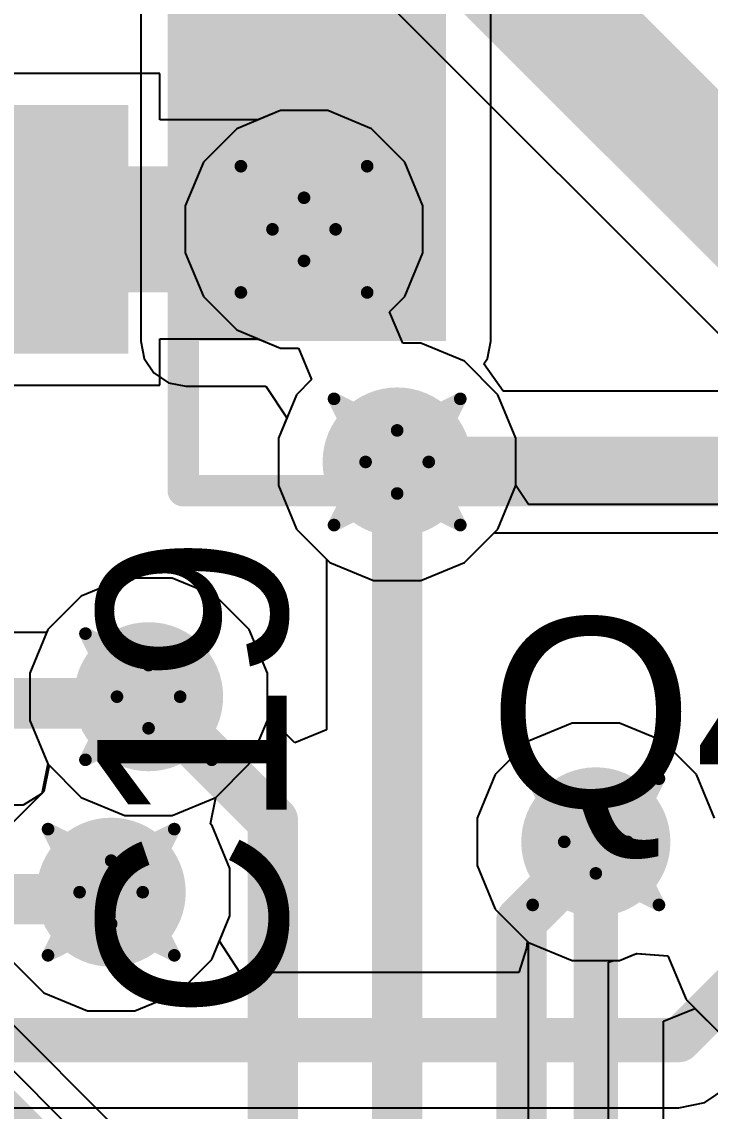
# Model space of a CAD drawing. Header units: inches. Extents: x -3 to 488, y -11 to 93.
# Drawn here: x 103.528 to 106.297, y 29.849 to 34.234 of the extents above; entities that cross this region are included whole.
import ezdxf

# ---------------------------------------------------------------- set-up
doc = ezdxf.new("R2010")
doc.units = ezdxf.units.IN
for name, color, linetype in [('Bottom Layer', 5, 'Continuous'), ('Drill Drawing', 1, 'Continuous'), ('Layer 1', 16, 'Continuous'), ('Layer 2', 76, 'Continuous'), ('Top Layer', 1, 'Continuous'), ('Top Overlay', 2, 'Continuous'), ('Top Paste', 8, 'Continuous'), ('Top Solder', 216, 'Continuous'), ('Via Holes', 16, 'Continuous')]:
    doc.layers.add(name, color=color, linetype=linetype)
doc.styles.add('Arial', font='', dxfattribs={"height": 0.2})
doc.styles.get('Arial').set_extended_font_data('Arial')

msp = doc.modelspace()

# ---------------------------------------------------------------- hatches: boundary and pattern name
at = {"layer": 'Bottom Layer'}
h = msp.add_hatch(color=5, dxfattribs=at)
edge = h.paths.add_edge_path()
edge.add_arc((104.6629, 33.3984), 0.3, 0, 360)
h = msp.add_hatch(color=5, dxfattribs=at)
edge = h.paths.add_edge_path()
edge.add_arc((105.0375, 32.4621), 0.3, 0, 360)
h = msp.add_hatch(color=5, dxfattribs=at)
edge = h.paths.add_edge_path()
edge.add_arc((104.0375, 31.5172), 0.3, 0, 360)
h = msp.add_hatch(color=5, dxfattribs=at)
edge = h.paths.add_edge_path()
edge.add_arc((105.8366, 30.9331), 0.3, 0, 360)
h = msp.add_hatch(color=5, dxfattribs=at)
edge = h.paths.add_edge_path()
edge.add_arc((103.887, 30.7303), 0.3, 0, 360)
at = {"layer": 'Layer 1'}
msp.add_hatch(color=16, dxfattribs=at).paths.add_polyline_path([(104.1872, 32.9484), (105.2335, 32.9484), (105.2335, 38.4753), (104.1872, 38.4753)])
h = msp.add_hatch(color=16, dxfattribs=at)
edge = h.paths.add_edge_path()
edge.add_arc((104.6629, 33.3984), 0.3, 0, 360)
h = msp.add_hatch(color=16, dxfattribs=at)
edge = h.paths.add_edge_path()
edge.add_arc((105.0375, 32.4621), 0.3, 0, 360)
h = msp.add_hatch(color=16, dxfattribs=at)
edge = h.paths.add_edge_path()
edge.add_arc((104.0375, 31.5172), 0.3, 0, 360)
h = msp.add_hatch(color=16, dxfattribs=at)
edge = h.paths.add_edge_path()
edge.add_arc((105.8366, 30.9331), 0.3, 0, 360)
h = msp.add_hatch(color=16, dxfattribs=at)
edge = h.paths.add_edge_path()
edge.add_arc((103.887, 30.7303), 0.3, 0, 360)
at = {"layer": 'Layer 2'}
h = msp.add_hatch(color=76, dxfattribs=at)
edge = h.paths.add_edge_path()
edge.add_arc((104.6629, 33.3984), 0.3, 0, 360)
h = msp.add_hatch(color=76, dxfattribs=at)
edge = h.paths.add_edge_path()
edge.add_arc((105.0375, 32.4621), 0.3, 0, 360)
h = msp.add_hatch(color=76, dxfattribs=at)
edge = h.paths.add_edge_path()
edge.add_arc((104.0375, 31.5172), 0.3, 0, 360)
h = msp.add_hatch(color=76, dxfattribs=at)
edge = h.paths.add_edge_path()
edge.add_arc((105.8366, 30.9331), 0.3, 0, 360)
h = msp.add_hatch(color=76, dxfattribs=at)
edge = h.paths.add_edge_path()
edge.add_arc((103.887, 30.7303), 0.3, 0, 360)
at = {"layer": 'Top Layer'}
msp.add_hatch(color=1, dxfattribs=at).paths.add_polyline_path([(101.7054, 32.9484), (101.7054, 33.8484), (103.9054, 33.8484), (103.9054, 32.9484)])
h = msp.add_hatch(color=1, dxfattribs=at)
edge = h.paths.add_edge_path()
edge.add_arc((104.6629, 33.3984), 0.3, 0, 360)
h = msp.add_hatch(color=1, dxfattribs=at)
edge = h.paths.add_edge_path()
edge.add_arc((105.0375, 32.4621), 0.3, 0, 360)
h = msp.add_hatch(color=1, dxfattribs=at)
edge = h.paths.add_edge_path()
edge.add_arc((104.0375, 31.5172), 0.3, 0, 360)
h = msp.add_hatch(color=1, dxfattribs=at)
edge = h.paths.add_edge_path()
edge.add_arc((105.8366, 30.9331), 0.3, 0, 360)
h = msp.add_hatch(color=1, dxfattribs=at)
edge = h.paths.add_edge_path()
edge.add_arc((103.887, 30.7303), 0.3, 0, 360)
at = {"layer": 'Top Paste'}
msp.add_hatch(color=8, dxfattribs=at).paths.add_polyline_path([(101.7054, 32.9484), (101.7054, 33.8484), (103.9054, 33.8484), (103.9054, 32.9484)])
at = {"layer": 'Top Solder'}
msp.add_hatch(color=216, dxfattribs=at).paths.add_polyline_path([(101.6546, 32.8976), (101.6546, 33.8992), (103.9562, 33.8992), (103.9562, 32.8976)])
at = {"layer": 'Via Holes'}
h = msp.add_hatch(color=7, dxfattribs=at)
edge = h.paths.add_edge_path()
edge.add_arc((104.6629, 33.3984), 0.15, 0, 360)
h = msp.add_hatch(color=7, dxfattribs=at)
edge = h.paths.add_edge_path()
edge.add_arc((105.0375, 32.4621), 0.15, 0, 360)
h = msp.add_hatch(color=7, dxfattribs=at)
edge = h.paths.add_edge_path()
edge.add_arc((104.0375, 31.5172), 0.15, 0, 360)
h = msp.add_hatch(color=7, dxfattribs=at)
edge = h.paths.add_edge_path()
edge.add_arc((105.8366, 30.9331), 0.15, 0, 360)
h = msp.add_hatch(color=7, dxfattribs=at)
edge = h.paths.add_edge_path()
edge.add_arc((103.887, 30.7303), 0.15, 0, 360)

# ---------------------------------------------------------------- linework, layer by layer
at = {"layer": 'Bottom Layer'}
for p, q in [((104.5679, 33.8762), (104.3923, 33.8034)), ((104.758, 33.8762), (104.5679, 33.8762)), ((104.9336, 33.8034), (104.758, 33.8762)), ((104.3923, 33.8034), (104.2579, 33.669)), ((105.068, 33.669), (104.9336, 33.8034)), ((104.2579, 33.669), (104.1851, 33.4934)), ((105.1407, 33.4934), (105.068, 33.669)), ((104.1851, 33.4934), (104.1851, 33.3033)), ((105.1407, 33.3033), (105.1407, 33.4934)), ((104.1851, 33.3033), (104.2579, 33.1277)), ((105.068, 33.1277), (105.1407, 33.3033)), ((104.2579, 33.1277), (104.3923, 32.9933)), ((105.0072, 33.0669), (105.068, 33.1277)), ((105.0598, 32.9399), (105.0072, 33.0669)), ((104.3923, 32.9933), (104.5679, 32.9206)), ((105.1325, 32.9399), (105.0598, 32.9399)), ((105.3082, 32.8672), (105.1325, 32.9399)), ((104.5679, 32.9206), (104.6406, 32.9206)), ((104.6406, 32.9206), (104.6933, 32.7936)), ((105.4426, 32.7328), (105.3082, 32.8672)), ((104.6933, 32.7936), (104.6324, 32.7328)), ((104.6324, 32.7328), (104.5597, 32.5572)), ((105.5153, 32.5572), (105.4426, 32.7328)), ((104.5597, 32.5572), (104.5597, 32.3671)), ((105.5153, 32.3671), (105.5153, 32.5572)), ((104.5597, 32.3671), (104.6324, 32.1915)), ((105.4426, 32.1915), (105.5153, 32.3671)), ((104.6324, 32.1915), (104.7668, 32.0571)), ((105.3082, 32.0571), (105.4426, 32.1915)), ((104.7668, 32.0571), (104.9425, 31.9843)), ((105.1325, 31.9843), (105.3082, 32.0571)), ((103.9425, 31.995), (103.7668, 31.9222)), ((104.1325, 31.995), (103.9425, 31.995)), ((104.3082, 31.9222), (104.1325, 31.995)), ((104.9425, 31.9843), (105.1325, 31.9843)), ((103.7668, 31.9222), (103.6324, 31.7878)), ((104.4426, 31.7878), (104.3082, 31.9222)), ((103.6324, 31.7878), (103.5597, 31.6122)), ((104.5153, 31.6122), (104.4426, 31.7878)), ((103.5597, 31.6122), (103.5597, 31.4221)), ((104.5153, 31.4221), (104.5153, 31.6122)), ((103.5597, 31.4221), (103.6324, 31.2465)), ((104.4426, 31.2465), (104.5153, 31.4221)), ((105.7415, 31.4109), (105.5659, 31.3382)), ((105.9316, 31.4109), (105.7415, 31.4109)), ((106.1072, 31.3382), (105.9316, 31.4109)), ((104.3554, 29.3333), (102.3317, 31.357)), ((105.5659, 31.3382), (105.4315, 31.2038)), ((106.2416, 31.2038), (106.1072, 31.3382)), ((103.6324, 31.2465), (103.7668, 31.1121)), ((104.3082, 31.1121), (104.4426, 31.2465)), ((105.4315, 31.2038), (105.3588, 31.0282)), ((106.3144, 31.0282), (106.2416, 31.2038)), ((103.7668, 31.1121), (103.9425, 31.0394)), ((104.1325, 31.0394), (104.3082, 31.1121)), ((103.9425, 31.0394), (104.1325, 31.0394)), ((105.3588, 31.0282), (105.3588, 30.8381)), ((105.3588, 30.8381), (105.4315, 30.6625)), ((105.4315, 30.6625), (105.5659, 30.5281)), ((105.5659, 30.5281), (105.7415, 30.4553)), ((105.9316, 30.4553), (105.9997, 30.4835)), ((105.9997, 30.4835), (106.1267, 30.4738)), ((105.7415, 30.4553), (105.9316, 30.4553)), ((106.1267, 30.4738), (106.1994, 30.2981)), ((106.1994, 30.2981), (106.3338, 30.1637))]:
    msp.add_line(p, q, dxfattribs=at)
msp.add_lwpolyline([(102.0468, 31.239, 0.2032, 0.2032, 0), (104.2374, 29.0484, 0.2032, 0.2032, 0)], format="xyseb", dxfattribs=at)
at = {"layer": 'Drill Drawing'}
for points in [[(104.4089, 33.6524, 0.0508, 0.0508, 0), (104.6629, 33.5254, 0.0508, 0.0508, 0)], [(104.4089, 33.6524, 0.0508, 0.0508, 0), (104.5359, 33.3984, 0.0508, 0.0508, 0)], [(104.6629, 33.5254, 0.0508, 0.0508, 0), (104.9169, 33.6524, 0.0508, 0.0508, 0)], [(104.7899, 33.3984, 0.0508, 0.0508, 0), (104.9169, 33.6524, 0.0508, 0.0508, 0)], [(104.4089, 33.1444, 0.0508, 0.0508, 0), (104.5359, 33.3984, 0.0508, 0.0508, 0)], [(104.7899, 33.3984, 0.0508, 0.0508, 0), (104.9169, 33.1444, 0.0508, 0.0508, 0)], [(104.4089, 33.1444, 0.0508, 0.0508, 0), (104.6629, 33.2714, 0.0508, 0.0508, 0)], [(104.6629, 33.2714, 0.0508, 0.0508, 0), (104.9169, 33.1444, 0.0508, 0.0508, 0)], [(104.7835, 32.7161, 0.0508, 0.0508, 0), (105.0375, 32.5891, 0.0508, 0.0508, 0)], [(104.7835, 32.7161, 0.0508, 0.0508, 0), (104.9105, 32.4621, 0.0508, 0.0508, 0)], [(105.0375, 32.5891, 0.0508, 0.0508, 0), (105.2915, 32.7161, 0.0508, 0.0508, 0)], [(105.1645, 32.4621, 0.0508, 0.0508, 0), (105.2915, 32.7161, 0.0508, 0.0508, 0)], [(104.7835, 32.2081, 0.0508, 0.0508, 0), (104.9105, 32.4621, 0.0508, 0.0508, 0)], [(105.1645, 32.4621, 0.0508, 0.0508, 0), (105.2915, 32.2081, 0.0508, 0.0508, 0)], [(104.7835, 32.2081, 0.0508, 0.0508, 0), (105.0375, 32.3351, 0.0508, 0.0508, 0)], [(105.0375, 32.3351, 0.0508, 0.0508, 0), (105.2915, 32.2081, 0.0508, 0.0508, 0)], [(103.7835, 31.7712, 0.0508, 0.0508, 0), (104.0375, 31.6442, 0.0508, 0.0508, 0)], [(103.7835, 31.7712, 0.0508, 0.0508, 0), (103.9105, 31.5172, 0.0508, 0.0508, 0)], [(104.0375, 31.6442, 0.0508, 0.0508, 0), (104.2915, 31.7712, 0.0508, 0.0508, 0)], [(104.1645, 31.5172, 0.0508, 0.0508, 0), (104.2915, 31.7712, 0.0508, 0.0508, 0)], [(103.7835, 31.2632, 0.0508, 0.0508, 0), (103.9105, 31.5172, 0.0508, 0.0508, 0)], [(104.1645, 31.5172, 0.0508, 0.0508, 0), (104.2915, 31.2632, 0.0508, 0.0508, 0)], [(103.7835, 31.2632, 0.0508, 0.0508, 0), (104.0375, 31.3902, 0.0508, 0.0508, 0)], [(104.0375, 31.3902, 0.0508, 0.0508, 0), (104.2915, 31.2632, 0.0508, 0.0508, 0)], [(105.5826, 31.1871, 0.0508, 0.0508, 0), (105.8366, 31.0601, 0.0508, 0.0508, 0)], [(105.5826, 31.1871, 0.0508, 0.0508, 0), (105.7096, 30.9331, 0.0508, 0.0508, 0)], [(105.8366, 31.0601, 0.0508, 0.0508, 0), (106.0906, 31.1871, 0.0508, 0.0508, 0)], [(105.9636, 30.9331, 0.0508, 0.0508, 0), (106.0906, 31.1871, 0.0508, 0.0508, 0)], [(103.633, 30.9843, 0.0508, 0.0508, 0), (103.887, 30.8573, 0.0508, 0.0508, 0)], [(103.633, 30.9843, 0.0508, 0.0508, 0), (103.76, 30.7303, 0.0508, 0.0508, 0)], [(103.887, 30.8573, 0.0508, 0.0508, 0), (104.141, 30.9843, 0.0508, 0.0508, 0)], [(104.014, 30.7303, 0.0508, 0.0508, 0), (104.141, 30.9843, 0.0508, 0.0508, 0)], [(105.5826, 30.6791, 0.0508, 0.0508, 0), (105.7096, 30.9331, 0.0508, 0.0508, 0)], [(105.9636, 30.9331, 0.0508, 0.0508, 0), (106.0906, 30.6791, 0.0508, 0.0508, 0)], [(105.5826, 30.6791, 0.0508, 0.0508, 0), (105.8366, 30.8061, 0.0508, 0.0508, 0)], [(105.8366, 30.8061, 0.0508, 0.0508, 0), (106.0906, 30.6791, 0.0508, 0.0508, 0)], [(103.633, 30.4763, 0.0508, 0.0508, 0), (103.76, 30.7303, 0.0508, 0.0508, 0)], [(104.014, 30.7303, 0.0508, 0.0508, 0), (104.141, 30.4763, 0.0508, 0.0508, 0)], [(103.633, 30.4763, 0.0508, 0.0508, 0), (103.887, 30.6033, 0.0508, 0.0508, 0)], [(103.887, 30.6033, 0.0508, 0.0508, 0), (104.141, 30.4763, 0.0508, 0.0508, 0)]]:
    msp.add_lwpolyline(points, format="xyseb", dxfattribs=at)
for points in [[(104.3962, 33.6524, 0.0254, 0.0254, 1), (104.4216, 33.6524, 0.0254, 0.0254, 1)], [(104.3962, 33.6524, 0.0254, 0.0254, 1), (104.4216, 33.6524, 0.0254, 0.0254, 1)], [(104.9042, 33.6524, 0.0254, 0.0254, 1), (104.9296, 33.6524, 0.0254, 0.0254, 1)], [(104.9042, 33.6524, 0.0254, 0.0254, 1), (104.9296, 33.6524, 0.0254, 0.0254, 1)], [(104.6502, 33.5254, 0.0254, 0.0254, 1), (104.6756, 33.5254, 0.0254, 0.0254, 1)], [(104.6502, 33.5254, 0.0254, 0.0254, 1), (104.6756, 33.5254, 0.0254, 0.0254, 1)], [(104.5232, 33.3984, 0.0254, 0.0254, 1), (104.5486, 33.3984, 0.0254, 0.0254, 1)], [(104.5232, 33.3984, 0.0254, 0.0254, 1), (104.5486, 33.3984, 0.0254, 0.0254, 1)], [(104.7772, 33.3984, 0.0254, 0.0254, 1), (104.8026, 33.3984, 0.0254, 0.0254, 1)], [(104.7772, 33.3984, 0.0254, 0.0254, 1), (104.8026, 33.3984, 0.0254, 0.0254, 1)], [(104.6502, 33.2714, 0.0254, 0.0254, 1), (104.6756, 33.2714, 0.0254, 0.0254, 1)], [(104.6502, 33.2714, 0.0254, 0.0254, 1), (104.6756, 33.2714, 0.0254, 0.0254, 1)], [(104.3962, 33.1444, 0.0254, 0.0254, 1), (104.4216, 33.1444, 0.0254, 0.0254, 1)], [(104.3962, 33.1444, 0.0254, 0.0254, 1), (104.4216, 33.1444, 0.0254, 0.0254, 1)], [(104.9042, 33.1444, 0.0254, 0.0254, 1), (104.9296, 33.1444, 0.0254, 0.0254, 1)], [(104.9042, 33.1444, 0.0254, 0.0254, 1), (104.9296, 33.1444, 0.0254, 0.0254, 1)], [(104.7708, 32.7161, 0.0254, 0.0254, 1), (104.7962, 32.7161, 0.0254, 0.0254, 1)], [(104.7708, 32.7161, 0.0254, 0.0254, 1), (104.7962, 32.7161, 0.0254, 0.0254, 1)], [(105.2788, 32.7161, 0.0254, 0.0254, 1), (105.3042, 32.7161, 0.0254, 0.0254, 1)], [(105.2788, 32.7161, 0.0254, 0.0254, 1), (105.3042, 32.7161, 0.0254, 0.0254, 1)], [(105.0248, 32.5891, 0.0254, 0.0254, 1), (105.0502, 32.5891, 0.0254, 0.0254, 1)], [(105.0248, 32.5891, 0.0254, 0.0254, 1), (105.0502, 32.5891, 0.0254, 0.0254, 1)], [(104.8978, 32.4621, 0.0254, 0.0254, 1), (104.9232, 32.4621, 0.0254, 0.0254, 1)], [(104.8978, 32.4621, 0.0254, 0.0254, 1), (104.9232, 32.4621, 0.0254, 0.0254, 1)], [(105.1518, 32.4621, 0.0254, 0.0254, 1), (105.1772, 32.4621, 0.0254, 0.0254, 1)], [(105.1518, 32.4621, 0.0254, 0.0254, 1), (105.1772, 32.4621, 0.0254, 0.0254, 1)], [(105.0248, 32.3351, 0.0254, 0.0254, 1), (105.0502, 32.3351, 0.0254, 0.0254, 1)], [(105.0248, 32.3351, 0.0254, 0.0254, 1), (105.0502, 32.3351, 0.0254, 0.0254, 1)], [(104.7708, 32.2081, 0.0254, 0.0254, 1), (104.7962, 32.2081, 0.0254, 0.0254, 1)], [(104.7708, 32.2081, 0.0254, 0.0254, 1), (104.7962, 32.2081, 0.0254, 0.0254, 1)], [(105.2788, 32.2081, 0.0254, 0.0254, 1), (105.3042, 32.2081, 0.0254, 0.0254, 1)], [(105.2788, 32.2081, 0.0254, 0.0254, 1), (105.3042, 32.2081, 0.0254, 0.0254, 1)], [(103.7708, 31.7712, 0.0254, 0.0254, 1), (103.7962, 31.7712, 0.0254, 0.0254, 1)], [(103.7708, 31.7712, 0.0254, 0.0254, 1), (103.7962, 31.7712, 0.0254, 0.0254, 1)], [(104.2788, 31.7712, 0.0254, 0.0254, 1), (104.3042, 31.7712, 0.0254, 0.0254, 1)], [(104.2788, 31.7712, 0.0254, 0.0254, 1), (104.3042, 31.7712, 0.0254, 0.0254, 1)], [(104.0248, 31.6442, 0.0254, 0.0254, 1), (104.0502, 31.6442, 0.0254, 0.0254, 1)], [(104.0248, 31.6442, 0.0254, 0.0254, 1), (104.0502, 31.6442, 0.0254, 0.0254, 1)], [(103.8978, 31.5172, 0.0254, 0.0254, 1), (103.9232, 31.5172, 0.0254, 0.0254, 1)], [(103.8978, 31.5172, 0.0254, 0.0254, 1), (103.9232, 31.5172, 0.0254, 0.0254, 1)], [(104.1518, 31.5172, 0.0254, 0.0254, 1), (104.1772, 31.5172, 0.0254, 0.0254, 1)], [(104.1518, 31.5172, 0.0254, 0.0254, 1), (104.1772, 31.5172, 0.0254, 0.0254, 1)], [(104.0248, 31.3902, 0.0254, 0.0254, 1), (104.0502, 31.3902, 0.0254, 0.0254, 1)], [(104.0248, 31.3902, 0.0254, 0.0254, 1), (104.0502, 31.3902, 0.0254, 0.0254, 1)], [(103.7708, 31.2632, 0.0254, 0.0254, 1), (103.7962, 31.2632, 0.0254, 0.0254, 1)], [(103.7708, 31.2632, 0.0254, 0.0254, 1), (103.7962, 31.2632, 0.0254, 0.0254, 1)], [(104.2788, 31.2632, 0.0254, 0.0254, 1), (104.3042, 31.2632, 0.0254, 0.0254, 1)], [(104.2788, 31.2632, 0.0254, 0.0254, 1), (104.3042, 31.2632, 0.0254, 0.0254, 1)], [(105.5699, 31.1871, 0.0254, 0.0254, 1), (105.5953, 31.1871, 0.0254, 0.0254, 1)], [(105.5699, 31.1871, 0.0254, 0.0254, 1), (105.5953, 31.1871, 0.0254, 0.0254, 1)], [(106.0779, 31.1871, 0.0254, 0.0254, 1), (106.1033, 31.1871, 0.0254, 0.0254, 1)], [(106.0779, 31.1871, 0.0254, 0.0254, 1), (106.1033, 31.1871, 0.0254, 0.0254, 1)], [(105.8239, 31.0601, 0.0254, 0.0254, 1), (105.8493, 31.0601, 0.0254, 0.0254, 1)], [(105.8239, 31.0601, 0.0254, 0.0254, 1), (105.8493, 31.0601, 0.0254, 0.0254, 1)], [(103.6203, 30.9843, 0.0254, 0.0254, 1), (103.6457, 30.9843, 0.0254, 0.0254, 1)], [(103.6203, 30.9843, 0.0254, 0.0254, 1), (103.6457, 30.9843, 0.0254, 0.0254, 1)], [(104.1283, 30.9843, 0.0254, 0.0254, 1), (104.1537, 30.9843, 0.0254, 0.0254, 1)], [(104.1283, 30.9843, 0.0254, 0.0254, 1), (104.1537, 30.9843, 0.0254, 0.0254, 1)], [(105.6969, 30.9331, 0.0254, 0.0254, 1), (105.7223, 30.9331, 0.0254, 0.0254, 1)], [(105.6969, 30.9331, 0.0254, 0.0254, 1), (105.7223, 30.9331, 0.0254, 0.0254, 1)], [(105.9509, 30.9331, 0.0254, 0.0254, 1), (105.9763, 30.9331, 0.0254, 0.0254, 1)], [(105.9509, 30.9331, 0.0254, 0.0254, 1), (105.9763, 30.9331, 0.0254, 0.0254, 1)], [(103.8743, 30.8573, 0.0254, 0.0254, 1), (103.8997, 30.8573, 0.0254, 0.0254, 1)], [(103.8743, 30.8573, 0.0254, 0.0254, 1), (103.8997, 30.8573, 0.0254, 0.0254, 1)], [(105.8239, 30.8061, 0.0254, 0.0254, 1), (105.8493, 30.8061, 0.0254, 0.0254, 1)], [(105.8239, 30.8061, 0.0254, 0.0254, 1), (105.8493, 30.8061, 0.0254, 0.0254, 1)], [(103.7473, 30.7303, 0.0254, 0.0254, 1), (103.7727, 30.7303, 0.0254, 0.0254, 1)], [(103.7473, 30.7303, 0.0254, 0.0254, 1), (103.7727, 30.7303, 0.0254, 0.0254, 1)], [(104.0013, 30.7303, 0.0254, 0.0254, 1), (104.0267, 30.7303, 0.0254, 0.0254, 1)], [(104.0013, 30.7303, 0.0254, 0.0254, 1), (104.0267, 30.7303, 0.0254, 0.0254, 1)], [(105.5699, 30.6791, 0.0254, 0.0254, 1), (105.5953, 30.6791, 0.0254, 0.0254, 1)], [(105.5699, 30.6791, 0.0254, 0.0254, 1), (105.5953, 30.6791, 0.0254, 0.0254, 1)], [(106.0779, 30.6791, 0.0254, 0.0254, 1), (106.1033, 30.6791, 0.0254, 0.0254, 1)], [(106.0779, 30.6791, 0.0254, 0.0254, 1), (106.1033, 30.6791, 0.0254, 0.0254, 1)], [(103.8743, 30.6033, 0.0254, 0.0254, 1), (103.8997, 30.6033, 0.0254, 0.0254, 1)], [(103.8743, 30.6033, 0.0254, 0.0254, 1), (103.8997, 30.6033, 0.0254, 0.0254, 1)], [(103.6203, 30.4763, 0.0254, 0.0254, 1), (103.6457, 30.4763, 0.0254, 0.0254, 1)], [(103.6203, 30.4763, 0.0254, 0.0254, 1), (103.6457, 30.4763, 0.0254, 0.0254, 1)], [(104.1283, 30.4763, 0.0254, 0.0254, 1), (104.1537, 30.4763, 0.0254, 0.0254, 1)], [(104.1283, 30.4763, 0.0254, 0.0254, 1), (104.1537, 30.4763, 0.0254, 0.0254, 1)]]:
    msp.add_lwpolyline(points, format="xyseb", close=True, dxfattribs=at)
at = {"layer": 'Layer 1'}
for p, q in [((104.0059, 38.4753), (104.0059, 32.9484)), ((105.4148, 32.9484), (105.4148, 38.4753)), ((104.0059, 32.9484), (104.0197, 32.879)), ((105.401, 32.879), (105.4148, 32.9484)), ((104.0197, 32.879), (104.059, 32.8202)), ((105.3859, 32.8564), (105.401, 32.879)), ((105.4634, 32.747), (105.3859, 32.8564)), ((104.059, 32.8202), (104.1178, 32.7809)), ((104.1178, 32.7809), (104.1872, 32.7671)), ((104.1872, 32.7671), (104.5092, 32.7671)), ((104.5092, 32.7671), (104.5941, 32.6401)), ((113.2928, 32.747), (105.4634, 32.747)), ((104.5941, 32.6401), (104.5597, 32.5572)), ((104.5597, 32.5572), (104.5597, 32.3671)), ((104.5597, 32.3671), (104.6324, 32.1915)), ((104.6324, 32.1915), (104.7668, 32.0571)), ((105.3082, 32.0571), (105.4283, 32.1772)), ((105.4283, 32.1772), (113.1748, 32.1772)), ((104.7668, 32.0571), (104.9425, 31.9843)), ((105.1325, 31.9843), (105.3082, 32.0571)), ((103.9425, 31.995), (103.7668, 31.9222)), ((104.1325, 31.995), (103.9425, 31.995)), ((104.3082, 31.9222), (104.1325, 31.995)), ((104.9425, 31.9843), (105.1325, 31.9843)), ((103.7668, 31.9222), (103.6324, 31.7878)), ((104.4426, 31.7878), (104.3082, 31.9222)), ((103.6324, 31.7878), (103.5597, 31.6122)), ((104.5153, 31.6122), (104.4426, 31.7878)), ((105.4473, 28.057), (101.7767, 31.7276)), ((103.5597, 31.6122), (103.5597, 31.4221)), ((104.5153, 31.4221), (104.5153, 31.6122)), ((103.5597, 31.4221), (103.6324, 31.2465)), ((104.4426, 31.2465), (104.5153, 31.4221)), ((105.7415, 31.4109), (105.5659, 31.3382)), ((105.9316, 31.4109), (105.7415, 31.4109)), ((106.1072, 31.3382), (105.9316, 31.4109)), ((105.5659, 31.3382), (105.4315, 31.2038)), ((106.2416, 31.2038), (106.1072, 31.3382)), ((103.6375, 31.2415), (103.6164, 31.1353)), ((103.6324, 31.2465), (103.6375, 31.2415)), ((104.3082, 31.1121), (104.4426, 31.2465)), ((105.4315, 31.2038), (105.3588, 31.0282)), ((106.3144, 31.0282), (106.2416, 31.2038)), ((103.6164, 31.1353), (103.482, 31.0009)), ((104.287, 31.006), (104.3082, 31.1121)), ((104.2921, 31.0009), (104.287, 31.006)), ((105.3588, 31.0282), (105.3588, 30.8381)), ((104.3648, 30.8253), (104.2921, 31.0009)), ((105.3588, 30.8381), (105.4315, 30.6625)), ((104.3648, 30.6352), (104.3648, 30.8253)), ((105.4315, 30.6625), (105.5646, 30.5293)), ((104.2921, 30.4596), (104.3648, 30.6352)), ((105.5646, 30.5293), (105.5646, 28.1056)), ((103.482, 30.4596), (103.6164, 30.3252)), ((104.1577, 30.3252), (104.2921, 30.4596)), ((103.6164, 30.3252), (103.792, 30.2525)), ((103.9821, 30.2525), (104.1577, 30.3252)), ((106.1085, 30.211), (106.2355, 30.2621)), ((106.2355, 30.2621), (106.3338, 30.1637)), ((103.792, 30.2525), (103.9821, 30.2525)), ((106.1085, 27.9523), (106.1085, 30.211))]:
    msp.add_line(p, q, dxfattribs=at)
for points in [[(105.0375, 32.4621, 0.2032, 0.2032, 0), (113.2928, 32.4621, 0.2032, 0.2032, 0)], [(105.8366, 27.8396, 0.1778, 0.1778, 0), (105.8366, 30.9331, 0.1778, 0.1778, 0)]]:
    msp.add_lwpolyline(points, format="xyseb", dxfattribs=at)
for points in [[(104.9867, 32.4621, 0.1016, 0.1016, 1), (105.0883, 32.4621, 0.1016, 0.1016, 1)], [(105.7921, 30.9331, 0.0889, 0.0889, 1), (105.881, 30.9331, 0.0889, 0.0889, 1)]]:
    msp.add_lwpolyline(points, format="xyseb", close=True, dxfattribs=at)
at = {"layer": 'Layer 2'}
for p, q in [((104.8511, 34.458), (107.9613, 31.3478)), ((104.5679, 33.8762), (104.3923, 33.8034)), ((104.758, 33.8762), (104.5679, 33.8762)), ((104.9336, 33.8034), (104.758, 33.8762)), ((104.3923, 33.8034), (104.2579, 33.669)), ((105.068, 33.669), (104.9336, 33.8034)), ((104.2579, 33.669), (104.1851, 33.4934)), ((105.1407, 33.4934), (105.068, 33.669)), ((104.1851, 33.4934), (104.1851, 33.3033)), ((105.1407, 33.3033), (105.1407, 33.4934)), ((104.1851, 33.3033), (104.2579, 33.1277)), ((105.068, 33.1277), (105.1407, 33.3033)), ((104.2579, 33.1277), (104.3923, 32.9933)), ((105.0072, 33.0669), (105.068, 33.1277)), ((105.0598, 32.9399), (105.0072, 33.0669)), ((104.3923, 32.9933), (104.5679, 32.9206)), ((105.1325, 32.9399), (105.0598, 32.9399)), ((105.3082, 32.8672), (105.1325, 32.9399)), ((104.5679, 32.9206), (104.6406, 32.9206)), ((104.6406, 32.9206), (104.6933, 32.7936)), ((105.4426, 32.7328), (105.3082, 32.8672)), ((104.6933, 32.7936), (104.6324, 32.7328)), ((104.6324, 32.7328), (104.5597, 32.5572)), ((105.5153, 32.5572), (105.4426, 32.7328)), ((104.5597, 32.5572), (104.5597, 32.3671)), ((105.5153, 32.3671), (105.5153, 32.5572)), ((104.5597, 32.3671), (104.6324, 32.1915)), ((105.4426, 32.1915), (105.5153, 32.3671)), ((104.6324, 32.1915), (104.7668, 32.0571)), ((105.3082, 32.0571), (105.4426, 32.1915)), ((104.7668, 32.0571), (104.9425, 31.9843)), ((105.1325, 31.9843), (105.3082, 32.0571)), ((103.9425, 31.995), (103.7668, 31.9222)), ((104.1325, 31.995), (103.9425, 31.995)), ((104.3082, 31.9222), (104.1325, 31.995)), ((104.9425, 31.9843), (105.1325, 31.9843)), ((103.7668, 31.9222), (103.6324, 31.7878)), ((104.4426, 31.7878), (104.3082, 31.9222)), ((103.6272, 31.7752), (103.4735, 31.7752)), ((103.6324, 31.7878), (103.6272, 31.7752)), ((104.5153, 31.6122), (104.4426, 31.7878)), ((104.5153, 31.4221), (104.5153, 31.6122)), ((104.4426, 31.2465), (104.5153, 31.4221)), ((105.7415, 31.4109), (105.5659, 31.3382)), ((105.9316, 31.4109), (105.7415, 31.4109)), ((106.1072, 31.3382), (105.9316, 31.4109)), ((105.5659, 31.3382), (105.4315, 31.2038)), ((106.2416, 31.2038), (106.1072, 31.3382)), ((104.3082, 31.1121), (104.4426, 31.2465)), ((105.4315, 31.2038), (105.3588, 31.0282)), ((106.3144, 31.0282), (106.2416, 31.2038)), ((104.287, 31.006), (104.3082, 31.1121)), ((104.2921, 31.0009), (104.287, 31.006)), ((105.3588, 31.0282), (105.3588, 30.8381)), ((104.3648, 30.8253), (104.2921, 31.0009)), ((105.3588, 30.8381), (105.4315, 30.6625)), ((104.3648, 30.6352), (104.3648, 30.8253)), ((105.4315, 30.6625), (105.5602, 30.5337)), ((104.3228, 30.5337), (104.3648, 30.6352)), ((104.4051, 30.4067), (104.3228, 30.5337)), ((105.5602, 30.5337), (105.5584, 30.5047)), ((105.5584, 30.5047), (105.5269, 30.4067)), ((105.5269, 30.4067), (104.4051, 30.4067)), ((106.2745, 29.8836), (106.3628, 29.9425)), ((95.6485, 29.8629), (106.1705, 29.8629)), ((106.1705, 29.8629), (106.2745, 29.8836))]:
    msp.add_line(p, q, dxfattribs=at)
for points in [[(105.0335, 34.8982, 0.508, 0.508, 0), (108.4039, 31.5278, 0.508, 0.508, 0)], [(104.0107, 31.4903, 0.2032, 0.2032, 0), (104.0375, 31.5172, 0.2032, 0.2032, 0)], [(103.0445, 31.4903, 0.2032, 0.2032, 0), (104.0107, 31.4903, 0.2032, 0.2032, 0)], [(106.1705, 30.1348, 0.1778, 0.1778, 0), (106.6045, 30.5688, 0.1778, 0.1778, 0)], [(95.2447, 30.1348, 0.1778, 0.1778, 0), (106.1705, 30.1348, 0.1778, 0.1778, 0)]]:
    msp.add_lwpolyline(points, format="xyseb", dxfattribs=at)
for points in [[(103.9867, 31.5172, 0.1016, 0.1016, 1), (104.0883, 31.5172, 0.1016, 0.1016, 1)], [(103.9599, 31.4903, 0.1016, 0.1016, 1), (104.0615, 31.4903, 0.1016, 0.1016, 1)], [(103.9599, 31.4903, 0.1016, 0.1016, 1), (104.0615, 31.4903, 0.1016, 0.1016, 1)], [(106.126, 30.1348, 0.0889, 0.0889, 1), (106.2149, 30.1348, 0.0889, 0.0889, 1)], [(106.126, 30.1348, 0.0889, 0.0889, 1), (106.2149, 30.1348, 0.0889, 0.0889, 1)]]:
    msp.add_lwpolyline(points, format="xyseb", close=True, dxfattribs=at)
at = {"layer": 'Top Layer'}
for p, q in [((104.0832, 34.0262), (101.5276, 34.0262)), ((104.0832, 33.8386), (104.0832, 34.0262)), ((104.5679, 33.8762), (104.4773, 33.8386)), ((104.758, 33.8762), (104.5679, 33.8762)), ((104.9336, 33.8034), (104.758, 33.8762)), ((104.4773, 33.8386), (104.0832, 33.8386)), ((105.068, 33.669), (104.9336, 33.8034)), ((105.1407, 33.4934), (105.068, 33.669)), ((105.1407, 33.3033), (105.1407, 33.4934)), ((105.068, 33.1277), (105.1407, 33.3033)), ((105.0072, 33.0669), (105.068, 33.1277)), ((105.0598, 32.9399), (105.0072, 33.0669)), ((104.0832, 32.7706), (104.0832, 32.9581)), ((104.0832, 32.9581), (104.4773, 32.9581)), ((104.4773, 32.9581), (104.5679, 32.9206)), ((105.1325, 32.9399), (105.0598, 32.9399)), ((105.3082, 32.8672), (105.1325, 32.9399)), ((104.5679, 32.9206), (104.6406, 32.9206)), ((104.6406, 32.9206), (104.6933, 32.7936)), ((105.4426, 32.7328), (105.3082, 32.8672)), ((102.5737, 32.7706), (104.0832, 32.7706)), ((104.6933, 32.7936), (104.6324, 32.7328)), ((104.6324, 32.7328), (104.5597, 32.5572)), ((105.5153, 32.5572), (105.4426, 32.7328)), ((104.5597, 32.5572), (104.5597, 32.3671)), ((105.5153, 32.3671), (105.5153, 32.5572)), ((104.5597, 32.3671), (104.6324, 32.1915)), ((105.5659, 32.2913), (105.5153, 32.3671)), ((110.2056, 32.2913), (105.5659, 32.2913)), ((104.6324, 32.1915), (104.7526, 32.0713)), ((104.7526, 32.0713), (104.7526, 31.3845)), ((103.9425, 31.995), (103.7668, 31.9222)), ((104.1325, 31.995), (103.9425, 31.995)), ((104.3082, 31.9222), (104.1325, 31.995)), ((103.7668, 31.9222), (103.6324, 31.7878)), ((104.4426, 31.7878), (104.3082, 31.9222)), ((103.6324, 31.7878), (103.5597, 31.6122)), ((104.5153, 31.6122), (104.4426, 31.7878)), ((103.5597, 31.6122), (103.5597, 31.4221)), ((104.5153, 31.4422), (104.5153, 31.6122)), ((104.6256, 31.3319), (104.5153, 31.4422)), ((103.5597, 31.4221), (103.6324, 31.2465)), ((104.7526, 31.3845), (104.6256, 31.3319)), ((103.6324, 31.2465), (103.6077, 31.1268)), ((103.6069, 31.126), (103.5328, 31.0805)), ((103.6077, 31.1268), (103.6069, 31.126)), ((103.5328, 31.0805), (102.5422, 31.0805)), ((105.9316, 30.4553), (105.9892, 30.4792)), ((105.9892, 30.4792), (106.0029, 30.4833)), ((106.0029, 30.4833), (106.1267, 30.4738)), ((105.8875, 30.449), (105.9088, 30.4553)), ((105.8875, 28.4335), (105.8875, 30.449)), ((105.9088, 30.4553), (105.9316, 30.4553)), ((106.1267, 30.4738), (106.1994, 30.2981)), ((106.1994, 30.2981), (106.3338, 30.1637))]:
    msp.add_line(p, q, dxfattribs=at)
for points in [[(103.1356, 33.3984, 0.508, 0.508, 0), (104.6629, 33.3984, 0.508, 0.508, 0)], [(105.0375, 29.0788, 0.2032, 0.2032, 0), (105.0375, 32.4621, 0.2032, 0.2032, 0)], [(104.0375, 31.5172, 0.2032, 0.2032, 0), (104.5375, 31.0172, 0.2032, 0.2032, 0)], [(104.5375, 29.0788, 0.2032, 0.2032, 0), (104.5375, 31.0172, 0.2032, 0.2032, 0)], [(105.5375, 30.6157, 0.2032, 0.2032, 0), (105.8366, 30.9147, 0.2032, 0.2032, 0)], [(105.8366, 30.9147, 0.2032, 0.2032, 0), (105.8366, 30.9331, 0.2032, 0.2032, 0)], [(103.859, 30.7022, 0.2032, 0.2032, 0), (103.887, 30.7303, 0.2032, 0.2032, 0)], [(103.0656, 30.7022, 0.2032, 0.2032, 0), (103.859, 30.7022, 0.2032, 0.2032, 0)], [(105.5375, 29.0788, 0.2032, 0.2032, 0), (105.5375, 30.6157, 0.2032, 0.2032, 0)]]:
    msp.add_lwpolyline(points, format="xyseb", dxfattribs=at)
for points in [[(104.5359, 33.3984, 0.254, 0.254, 1), (104.7899, 33.3984, 0.254, 0.254, 1)], [(104.9867, 32.4621, 0.1016, 0.1016, 1), (105.0883, 32.4621, 0.1016, 0.1016, 1)], [(103.9867, 31.5172, 0.1016, 0.1016, 1), (104.0883, 31.5172, 0.1016, 0.1016, 1)], [(104.4867, 31.0172, 0.1016, 0.1016, 1), (104.5883, 31.0172, 0.1016, 0.1016, 1)], [(104.4867, 31.0172, 0.1016, 0.1016, 1), (104.5883, 31.0172, 0.1016, 0.1016, 1)], [(105.7858, 30.9331, 0.1016, 0.1016, 1), (105.8874, 30.9331, 0.1016, 0.1016, 1)], [(105.7858, 30.9147, 0.1016, 0.1016, 1), (105.8874, 30.9147, 0.1016, 0.1016, 1)], [(105.7858, 30.9147, 0.1016, 0.1016, 1), (105.8874, 30.9147, 0.1016, 0.1016, 1)], [(103.8362, 30.7303, 0.1016, 0.1016, 1), (103.9378, 30.7303, 0.1016, 0.1016, 1)], [(103.8082, 30.7022, 0.1016, 0.1016, 1), (103.9098, 30.7022, 0.1016, 0.1016, 1)], [(103.8082, 30.7022, 0.1016, 0.1016, 1), (103.9098, 30.7022, 0.1016, 0.1016, 1)], [(105.4867, 30.6157, 0.1016, 0.1016, 1), (105.5883, 30.6157, 0.1016, 0.1016, 1)], [(105.4867, 30.6157, 0.1016, 0.1016, 1), (105.5883, 30.6157, 0.1016, 0.1016, 1)]]:
    msp.add_lwpolyline(points, format="xyseb", close=True, dxfattribs=at)
at = {"layer": 'Top Overlay'}
for points in [[(104.1775, 32.3463, 0.127, 0.127, 0), (104.1775, 38.9503, 0.127, 0.127, 0)], [(104.1775, 32.3463, 0.127, 0.127, 0), (107.7335, 32.3463, 0.127, 0.127, 0)]]:
    msp.add_lwpolyline(points, format="xyseb", dxfattribs=at)
msp.add_lwpolyline([(104.1457, 32.3463, 0.0635, 0.0635, 1), (104.2092, 32.3463, 0.0635, 0.0635, 1)], format="xyseb", close=True, dxfattribs=at)
msp.add_lwpolyline([(104.1457, 32.3463, 0.0635, 0.0635, 1), (104.2092, 32.3463, 0.0635, 0.0635, 1)], format="xyseb", close=True, dxfattribs=at)

# ---------------------------------------------------------------- texts
at = {"layer": 'Top Overlay', "style": 'Arial'}
msp.add_text('C19', height=0.762, rotation=90, dxfattribs=at).set_placement((104.5934, 30.2131))
msp.add_text('Q4', height=0.762, dxfattribs=at).set_placement((105.403, 31.0729))

doc.saveas('drawing.dxf')
